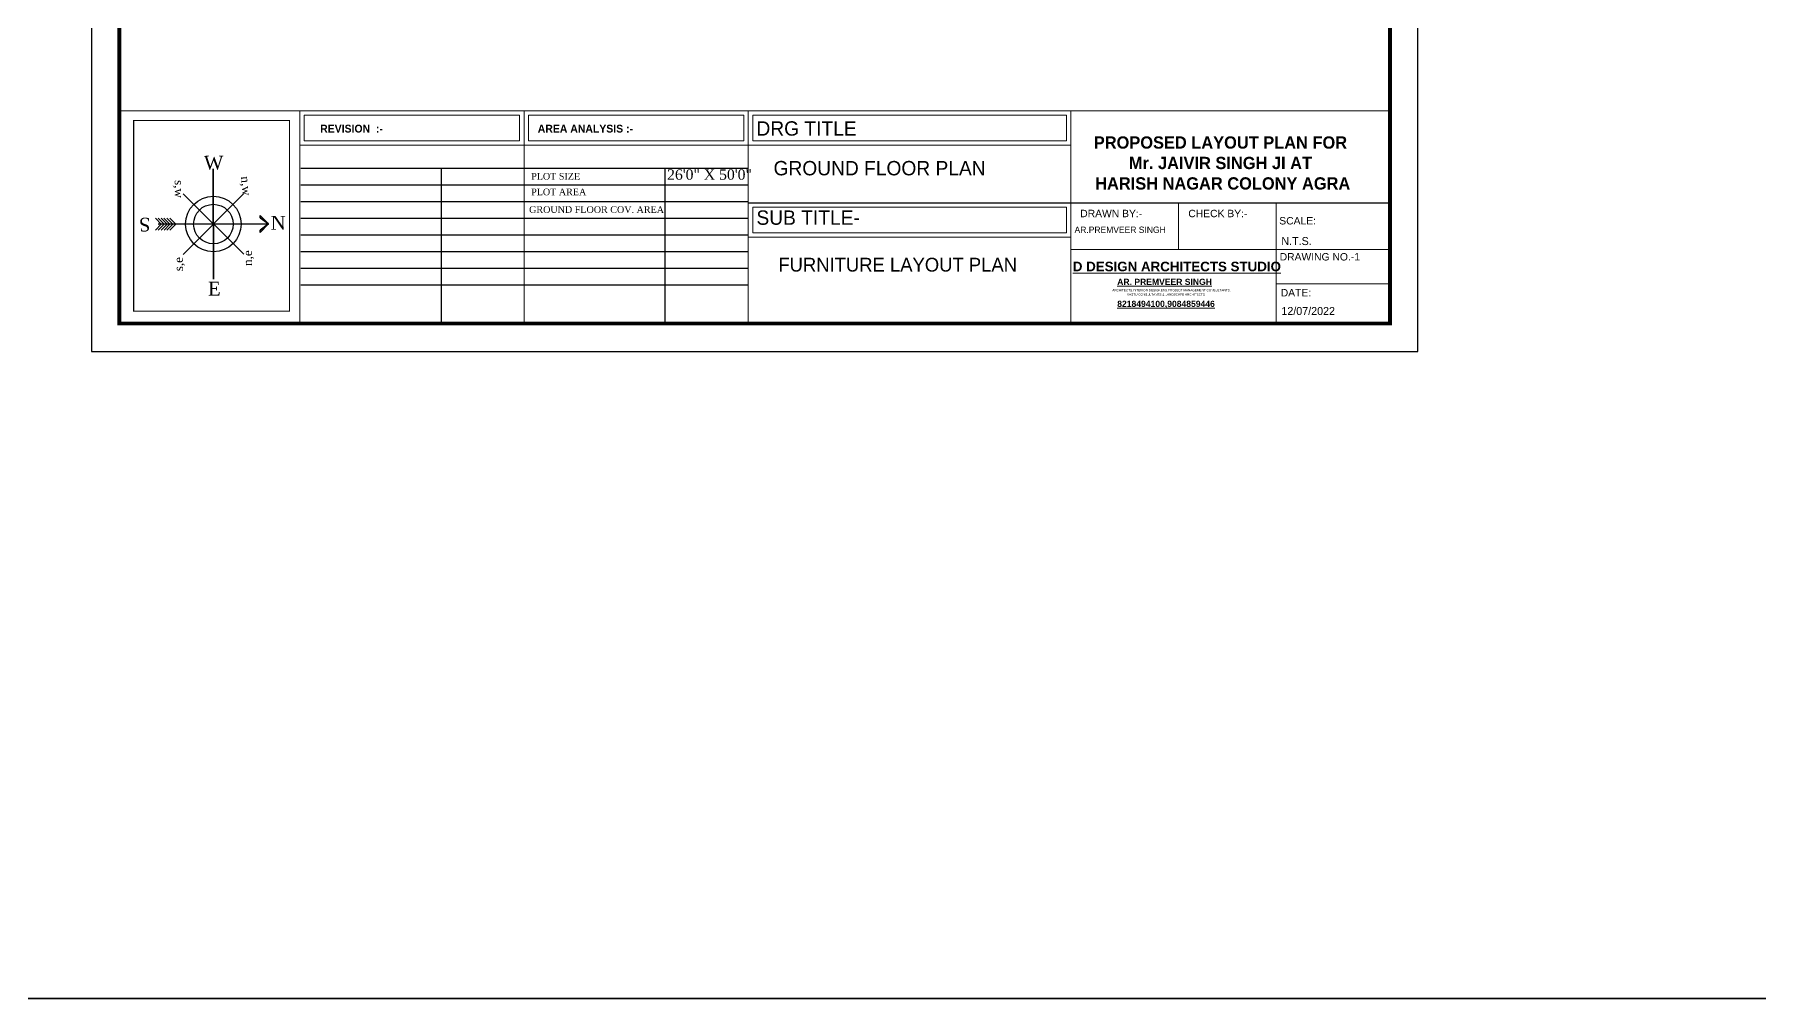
# Model space of a CAD drawing. Header units: millimetres. Extents: x -6808 to 215771, y -89660 to -16303.
# Drawn here: x 107349 to 108225, y -50618 to -50129 of the extents above; entities that cross this region are included whole.
import ezdxf

# ---------------------------------------------------------------- set-up
doc = ezdxf.new("R2010")
doc.units = ezdxf.units.MM
doc.linetypes.add('DASHED', pattern=[0.75, 0.5, -0.25])
doc.layers.get('0').update_dxf_attribs({"color": 8})
doc.layers.add('AR.furniture', color=7, linetype='Continuous', lineweight=35, true_color=0x009e9e)
doc.layers.add('FORMAT', color=7, linetype='Continuous')
for name, color, linetype, lineweight in [('FORMAT LAAYER', 250, 'Continuous', 13), ('Projection', 190, 'DASHED', 25), ('wall', 7, 'Continuous', 35)]:
    doc.layers.add(name, color=color, linetype=linetype, lineweight=lineweight)
doc.styles.add('cdim', font='arial.ttf')
doc.styles.add('HYPERMARTBORA0$0$SANSSERIFBOLD', font='sasb____.pfb', dxfattribs={"height": 0.2})
doc.styles.add('SAJ', font='eurr____.ttf')
doc.styles.get("Standard").update_dxf_attribs({"font": 'times.ttf'})
doc.styles.add('working', font='swissl.ttf')

msp = doc.modelspace()

# ---------------------------------------------------------------- linework, layer by layer
at = {"lineweight": -3}
for p, q in [((107424.88, -50209.825), (107455.689, -50240.559)), ((107424.917, -50240.597), (107455.651, -50209.788))]:
    msp.add_line(p, q, dxfattribs=at)
at = {"ltscale": 0.2}
for major_axis in [(-9.984, 9.959), (-7.106, 7.089)]:
    msp.add_ellipse((107440.284, -50225.192), major_axis=major_axis, ratio=1, start_param=3.9269908, end_param=10.2101761, dxfattribs=at)
at = {"layer": 'FORMAT', "lineweight": 18}
for p, q in [((107598.052, -50167.667), (107598.052, -50185.149)), ((107711.911, -50185.149), (107711.911, -50167.667))]:
    msp.add_line(p, q, dxfattribs=at)
at = {"layer": 'FORMAT', "linetype": 'ByBlock'}
for p, q in [((107484.648, -50196.76), (107711.911, -50196.76)), ((107484.648, -50205.23), (107711.911, -50205.23)), ((107484.648, -50213.699), (107711.911, -50213.699)), ((107484.648, -50222.168), (107711.911, -50222.168)), ((107484.648, -50230.637), (107711.911, -50230.637)), ((107484.648, -50239.107), (107711.911, -50239.107)), ((107484.648, -50247.576), (107711.911, -50247.576)), ((107484.648, -50256.045), (107711.911, -50256.045))]:
    msp.add_line(p, q, dxfattribs=at)
at = {"layer": 'FORMAT'}
for p, q in [((107556.105, -50275.684), (107556.105, -50196.76)), ((107669.736, -50275.684), (107669.736, -50196.76))]:
    msp.add_line(p, q, dxfattribs=at)
at = {"layer": 'FORMAT', "ltscale": 2}
msp.add_line((107711.911, -50214.372), (108037.8, -50214.372), dxfattribs=at)
at = {"layer": 'FORMAT', "lineweight": 13, "ltscale": 20}
for p, q in [((107930.34, -50214.372), (107930.34, -50238.13)), ((107980.045, -50255.472), (108037.8, -50255.472))]:
    msp.add_line(p, q, dxfattribs=at)
at = {"layer": 'FORMAT', "color": 0}
msp.add_lwpolyline([(107378.399, -49333.38), (107378.399, -50289.861), (108051.977, -50289.861), (108051.977, -49333.38)], close=True, dxfattribs=at)
msp.add_lwpolyline([(107378.399, -49333.38), (107378.399, -50289.861), (108051.977, -50289.861), (108051.977, -49333.38)], close=True, dxfattribs=at)
at = {"layer": 'FORMAT', "color": 0, "const_width": 1.975}
msp.add_lwpolyline([(107392.576, -49347.557), (107392.576, -50275.684), (108037.8, -50275.684), (108037.8, -49347.557)], close=True, dxfattribs=at)
msp.add_lwpolyline([(107392.576, -49347.557), (107392.576, -50275.684), (108037.8, -50275.684), (108037.8, -49347.557)], close=True, dxfattribs=at)
at = {"layer": 'FORMAT', "ltscale": 2, "const_width": 0.493}
for points in [[(107484.193, -50167.667), (107484.193, -50275.684), (107392.576, -50275.684), (107392.576, -50167.667), (108037.8, -50167.667)], [(107598.052, -50275.684), (107598.052, -50167.667)], [(107711.911, -50275.684), (107711.911, -50167.667)]]:
    msp.add_lwpolyline(points, dxfattribs=at)
at = {"layer": 'FORMAT', "const_width": 0.493}
msp.add_lwpolyline([(107875.771, -50275.684), (107875.771, -50167.667)], dxfattribs=at)
at = {"layer": 'FORMAT', "ltscale": 2, "const_width": 0.53}
msp.add_lwpolyline([(107399.797, -50172.664), (107478.871, -50172.664), (107478.871, -50269.369), (107399.797, -50269.369)], close=True, dxfattribs=at)
at = {"layer": 'FORMAT', "lineweight": 18}
for points in [[(107875.771, -50185.149), (107484.193, -50185.149), (107484.193, -50167.667), (107875.771, -50167.667)], [(107875.771, -50167.667), (107875.771, -50185.149)]]:
    msp.add_lwpolyline(points, dxfattribs=at)
for points in [[(107486.451, -50169.925), (107595.795, -50169.925), (107595.795, -50182.891), (107486.451, -50182.891)], [(107600.31, -50169.925), (107709.653, -50169.925), (107709.653, -50182.891), (107600.31, -50182.891)], [(107714.169, -50169.925), (107873.513, -50169.925), (107873.513, -50182.891), (107714.169, -50182.891)], [(107711.911, -50214.372), (107875.771, -50214.372), (107875.771, -50231.854), (107711.911, -50231.854)], [(107714.169, -50216.63), (107873.513, -50216.63), (107873.513, -50229.596), (107714.169, -50229.596)]]:
    msp.add_lwpolyline(points, close=True, dxfattribs=at)
at = {"layer": 'FORMAT', "color": 0, "lineweight": 13}
for points in [[(107980.045, -50275.684), (107980.045, -50214.372)], [(107875.771, -50238.13), (108037.8, -50238.13)]]:
    msp.add_lwpolyline(points, dxfattribs=at)
at = {"layer": 'wall', "ltscale": 60}
for p, q in [((107440.318, -50253.257), (107440.25, -50197.127)), ((107413.853, -50225.224), (107410.814, -50222.193)), ((107413.853, -50225.224), (107410.822, -50228.263)), ((107468.349, -50225.158), (107412.219, -50225.226)), ((107415.316, -50225.223), (107412.278, -50222.192)), ((107415.316, -50225.223), (107412.285, -50228.261)), ((107416.78, -50225.221), (107413.741, -50222.19)), ((107416.78, -50225.221), (107413.748, -50228.259)), ((107418.243, -50225.219), (107415.204, -50222.188)), ((107418.243, -50225.219), (107415.212, -50228.258)), ((107419.706, -50225.217), (107416.668, -50222.186)), ((107419.706, -50225.217), (107416.675, -50228.256)), ((107421.17, -50225.216), (107418.131, -50222.184)), ((107421.17, -50225.216), (107418.139, -50228.254)), ((107468.349, -50225.158), (107463.991, -50220.81)), ((107463.991, -50220.81), (107463.992, -50221.981)), ((107463.992, -50221.981), (107468.349, -50225.158)), ((107464, -50228.345), (107468.349, -50225.158)), ((107464.002, -50229.516), (107464, -50228.345)), ((107468.349, -50225.158), (107464.002, -50229.516))]:
    msp.add_line(p, q, dxfattribs=at)
at = {"layer": 'wall'}
msp.add_lwpolyline([(106206.465, -49186.086), (110678.378, -49186.086), (110678.378, -50618.33), (106206.465, -50618.33)], close=True, dxfattribs=at)

# ---------------------------------------------------------------- texts
for s, height, rotation, p in [('W', 6.977, 0.070059, (107435.446, -50197.543)), ('n,w', 4.4083, 275.294842, (107454.258, -50201.122)), ('s,w', 4.4083, 270.070059, (107420.681, -50202.873)), ('S', 6.977, 180.070059, (107408.317, -50222.006)), ('s,e', 4.4083, 90.070059, (107424.852, -50249.152)), ('n,e', 4.4083, 90.070059, (107459.925, -50246.461)), ('E', 6.977, 0.070059, (107437.55, -50261.485))]:
    msp.add_text(s, height=height, rotation=rotation).set_placement(p)
at = {"layer": 'AR.furniture', "ltscale": 2, "insert": (107724.594, -50242.325), "char_height": 7, "width": 269.19267, "attachment_point": 1, "style": 'SAJ'}
msp.add_mtext('\\A1;{\\fCentury Gothic|b0|i0|c0|p34; FURNITURE LAYOUT PLAN}', dxfattribs=at)
at = {"layer": 'FORMAT', "lineweight": 13, "style": 'working'}
for s, height, p in [('DRAWN BY:-', 3.7545, (107880.485, -50221.71)), (' CHECK BY:-', 3.75454, (107933.916, -50221.71)), ('SCALE:', 3.7545, (107981.574, -50225.402)), ('DRAWING NO.-1', 3.75454, (107981.773, -50243.689)), ('DATE:', 3.7545, (107982.302, -50261.927))]:
    msp.add_text(s, height=height, dxfattribs=at).set_placement(p)
at = {"layer": 'FORMAT', "style": 'cdim'}
for s, insert, char_height, width, attachment_point in [('\\A1;{\\fCentury Gothic|b1|i0|c0|p34;REVISION  :-}', (107494.522, -50174.777), 3.96996, 87.65826, 1), ('\\A1;{\\fCentury Gothic|b1|i0|c0|p34;AREA ANALYSIS :-}', (107605.006, -50174.777), 3.96996, 87.65826, 1), ('\\A1;{\\fDilleniaUPC|b1|i0|c0|p18;PROPOSED LAYOUT PLAN FOR \\PMr. JAIVIR SINGH JI AT \\P HARISH NAGAR COLONY AGRA}', (107951.689, -50194.229), 6.22739, 156.44512, 5)]:
    msp.add_mtext(s, dxfattribs=dict(at, insert=insert, char_height=char_height, width=width, attachment_point=attachment_point))
at = {"layer": 'FORMAT', "ltscale": 2, "attachment_point": 1, "style": 'SAJ'}
for s, insert, char_height, width in [('\\A1;{\\fCentury Gothic|b0|i0|c0|p34;DRG TITLE}', (107716.067, -50173.031), 7.28251, 168.85487), ('\\A1;{\\fCentury Gothic|b0|i0|c0|p34;GROUND FLOOR PLAN}', (107724.749, -50193.18), 7.28251, 168.85487), ('\\A1;{\\fCentury Gothic|b0|i0|c0|p34;SUB TITLE-}', (107716.065, -50218.293), 7.28251, 168.85487), ('\\A1;{\\fShonar Bangla|b0|i0|c0|p34;AR.PREMVEER SINGH}', (107877.611, -50226.476), 3.22634, 164.50663), ('\\A1;{\\fShonar Bangla|b0|i0|c0|p34;N.T.S.}', (107982.643, -50231.799), 4.0639, 105.53429), ('\\A1;{\\fShonar Bangla|b0|i0|c0|p34;12/07/2022}', (107982.643, -50267.307), 4.0639, 105.53429)]:
    msp.add_mtext(s, dxfattribs=dict(at, insert=insert, char_height=char_height, width=width))
at = {"layer": 'FORMAT', "lineweight": 13, "attachment_point": 1, "style": 'working'}
for s, insert, char_height, width in [('\\A1;{\\fBook Antiqua|b0|i0|c0|p18;PLOT SIZE}', (107601.655, -50199.257), 3.38658, 87.65826), ('\\A1;{\\fBook Antiqua|b0|i0|c0|p18;26\'0" X 50\'0"}', (107670.695, -50197.425), 5.279, 136.64151), ('\\A1;{\\fBook Antiqua|b0|i0|c0|p18;PLOT AREA}', (107601.655, -50207.179), 3.38658, 87.65826), ('\\A1;{\\fBook Antiqua|b0|i0|c0|p18;GROUND FLOOR COV. AREA}', (107600.631, -50216.15), 3.38658, 87.65826)]:
    msp.add_mtext(s, dxfattribs=dict(at, insert=insert, char_height=char_height, width=width))
at = {"layer": 'FORMAT LAAYER', "color": 0, "lineweight": 13}
for s, height, style, p in [('%%UD DESIGN ARCHITECTS STUDIO', 4.84709, 'HYPERMARTBORA0$0$SANSSERIFBOLD', (107876.721, -50249.162)), ('%%UAR. PREMVEER SINGH', 3.11291, 'HYPERMARTBORA0$0$SANSSERIFBOLD', (107899.271, -50256.078)), ('ARCHITECTS,INTERIOR DESIGNERS,PROJECT MANAGEMENT CONSULTANTS,', 1.13229, 'working', (107896.766, -50259.365)), ('VASTU CONSULTANTS & LANDSCAPE ARCHITECTS', 1.13229, 'working', (107904.258, -50261.527)), ('%%U8218494100,9084859446', 3.11291, 'HYPERMARTBORA0$0$SANSSERIFBOLD', (107899.271, -50267.252))]:
    msp.add_text(s, height=height, dxfattribs=dict(at, style=style)).set_placement(p)
at = {"layer": 'Projection', "color": 1}
msp.add_text('N', height=6.977, rotation=0.070059, dxfattribs=at).set_placement((107469.414, -50228.052))

doc.saveas('drawing.dxf')
